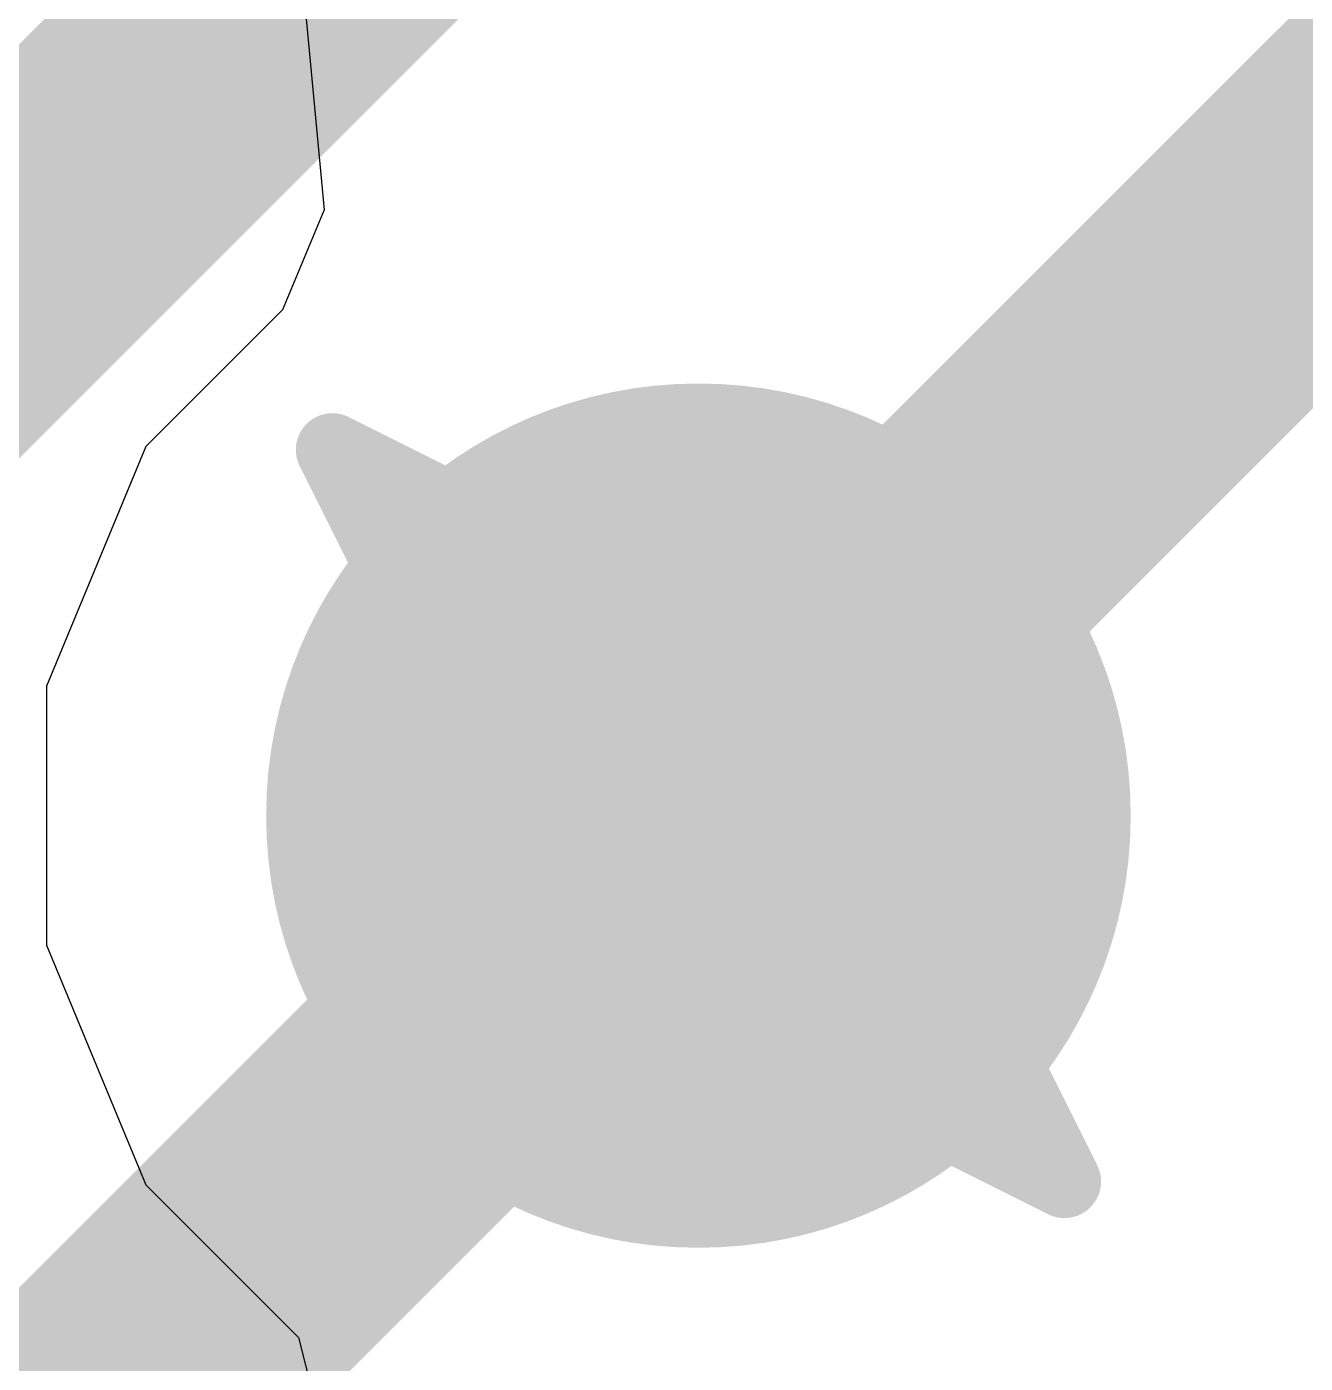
# Model space of a CAD drawing. Header units: inches. Extents: x -2 to 343, y -53 to 63.
# Drawn here: x 27.025 to 27.913, y -9.153 to -8.225 of the extents above; entities that cross this region are included whole.
import ezdxf

# ---------------------------------------------------------------- set-up
doc = ezdxf.new("R2010")
doc.units = ezdxf.units.IN
for name, color, linetype in [('Bottom Layer', 5, 'Continuous'), ('Drill Drawing', 1, 'Continuous'), ('Top Layer', 1, 'Continuous'), ('Via Holes', 16, 'Continuous')]:
    doc.layers.add(name, color=color, linetype=linetype)

msp = doc.modelspace()

# ---------------------------------------------------------------- hatches: boundary and pattern name
at = {"layer": 'Bottom Layer'}
h = msp.add_hatch(color=5, dxfattribs=at)
edge = h.paths.add_edge_path()
edge.add_arc((27.49149, -8.77294), 0.3, 0, 360)
at = {"layer": 'Top Layer'}
h = msp.add_hatch(color=1, dxfattribs=at)
edge = h.paths.add_edge_path()
edge.add_arc((27.49149, -8.77294), 0.3, 0, 360)
at = {"layer": 'Via Holes'}
h = msp.add_hatch(color=7, dxfattribs=at)
edge = h.paths.add_edge_path()
edge.add_arc((27.49149, -8.77294), 0.15, 0, 360)

# ---------------------------------------------------------------- linework, layer by layer
at = {"layer": 'Bottom Layer'}
for points in [[(19.97308, -15.42821, 0.2032, 0.2032, 0), (27.52729, -7.874, 0.2032, 0.2032, 0)], [(21.33572, -15.89108, 0.2032, 0.2032, 0), (28.4638, -8.763, 0.2032, 0.2032, 0)], [(20.6248, -15.63962, 0.2032, 0.2032, 0), (27.49149, -8.77294, 0.2032, 0.2032, 0)]]:
    msp.add_lwpolyline(points, format="xyseb", dxfattribs=at)
msp.add_lwpolyline([(27.44069, -8.77294, 0.1016, 0.1016, 1), (27.54229, -8.77294, 0.1016, 0.1016, 1)], format="xyseb", close=True, dxfattribs=at)
at = {"layer": 'Drill Drawing'}
for points in [[(27.23749, -8.51894, 0.0508, 0.0508, 0), (27.49149, -8.64594, 0.0508, 0.0508, 0)], [(27.23749, -8.51894, 0.0508, 0.0508, 0), (27.36449, -8.77294, 0.0508, 0.0508, 0)], [(27.49149, -8.64594, 0.0508, 0.0508, 0), (27.74549, -8.51894, 0.0508, 0.0508, 0)], [(27.61849, -8.77294, 0.0508, 0.0508, 0), (27.74549, -8.51894, 0.0508, 0.0508, 0)], [(27.23749, -9.02694, 0.0508, 0.0508, 0), (27.36449, -8.77294, 0.0508, 0.0508, 0)], [(27.61849, -8.77294, 0.0508, 0.0508, 0), (27.74549, -9.02694, 0.0508, 0.0508, 0)], [(27.23749, -9.02694, 0.0508, 0.0508, 0), (27.49149, -8.89994, 0.0508, 0.0508, 0)], [(27.49149, -8.89994, 0.0508, 0.0508, 0), (27.74549, -9.02694, 0.0508, 0.0508, 0)]]:
    msp.add_lwpolyline(points, format="xyseb", dxfattribs=at)
for points in [[(27.22479, -8.51894, 0.0254, 0.0254, 1), (27.25019, -8.51894, 0.0254, 0.0254, 1)], [(27.22479, -8.51894, 0.0254, 0.0254, 1), (27.25019, -8.51894, 0.0254, 0.0254, 1)], [(27.73279, -8.51894, 0.0254, 0.0254, 1), (27.75819, -8.51894, 0.0254, 0.0254, 1)], [(27.73279, -8.51894, 0.0254, 0.0254, 1), (27.75819, -8.51894, 0.0254, 0.0254, 1)], [(27.47879, -8.64594, 0.0254, 0.0254, 1), (27.50419, -8.64594, 0.0254, 0.0254, 1)], [(27.47879, -8.64594, 0.0254, 0.0254, 1), (27.50419, -8.64594, 0.0254, 0.0254, 1)], [(27.35179, -8.77294, 0.0254, 0.0254, 1), (27.37719, -8.77294, 0.0254, 0.0254, 1)], [(27.35179, -8.77294, 0.0254, 0.0254, 1), (27.37719, -8.77294, 0.0254, 0.0254, 1)], [(27.60579, -8.77294, 0.0254, 0.0254, 1), (27.63119, -8.77294, 0.0254, 0.0254, 1)], [(27.60579, -8.77294, 0.0254, 0.0254, 1), (27.63119, -8.77294, 0.0254, 0.0254, 1)], [(27.47879, -8.89994, 0.0254, 0.0254, 1), (27.50419, -8.89994, 0.0254, 0.0254, 1)], [(27.47879, -8.89994, 0.0254, 0.0254, 1), (27.50419, -8.89994, 0.0254, 0.0254, 1)], [(27.22479, -9.02694, 0.0254, 0.0254, 1), (27.25019, -9.02694, 0.0254, 0.0254, 1)], [(27.22479, -9.02694, 0.0254, 0.0254, 1), (27.25019, -9.02694, 0.0254, 0.0254, 1)], [(27.73279, -9.02694, 0.0254, 0.0254, 1), (27.75819, -9.02694, 0.0254, 0.0254, 1)], [(27.73279, -9.02694, 0.0254, 0.0254, 1), (27.75819, -9.02694, 0.0254, 0.0254, 1)]]:
    msp.add_lwpolyline(points, format="xyseb", close=True, dxfattribs=at)
at = {"layer": 'Top Layer'}
for p, q in [((27.21772, -8.20421), (27.23171, -8.35229)), ((27.23171, -8.35229), (27.20291, -8.42172)), ((27.20291, -8.42172), (27.10796, -8.51667)), ((27.10796, -8.51667), (27.03909, -8.68295)), ((27.03909, -8.68295), (27.03909, -8.86292)), ((27.03909, -8.86292), (27.10796, -9.0292)), ((27.10796, -9.0292), (27.21401, -9.13525)), ((27.21401, -9.13525), (27.22977, -9.19845))]:
    msp.add_line(p, q, dxfattribs=at)
msp.add_lwpolyline([(27.49149, -8.77294, 0.2032, 0.2032, 0), (29.23004, -7.03439, 0.2032, 0.2032, 0)], format="xyseb", dxfattribs=at)
msp.add_lwpolyline([(27.44069, -8.77294, 0.1016, 0.1016, 1), (27.54229, -8.77294, 0.1016, 0.1016, 1)], format="xyseb", close=True, dxfattribs=at)

doc.saveas('drawing.dxf')
